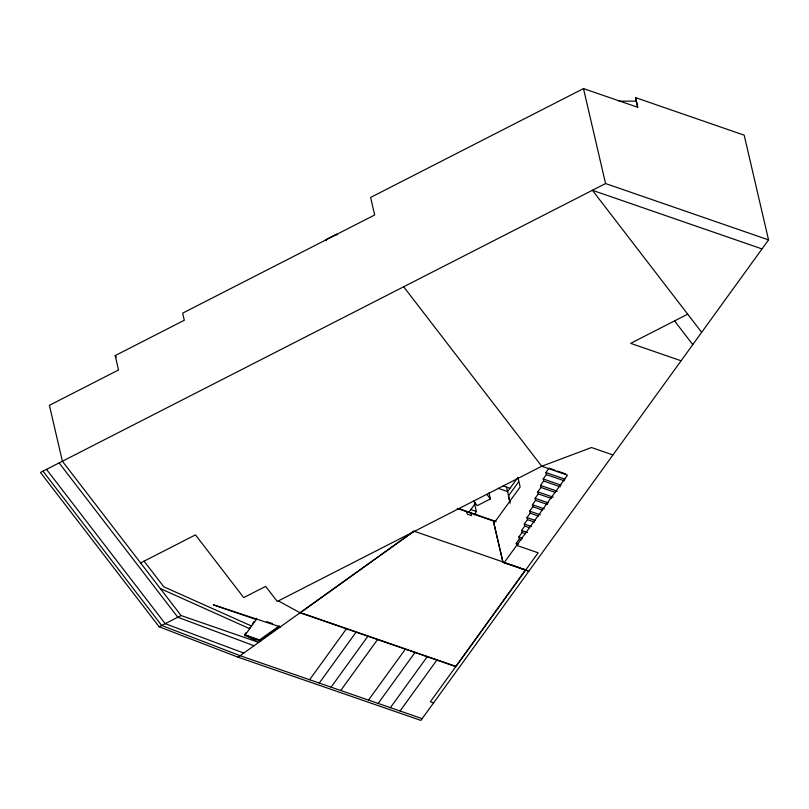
<?xml version="1.0" encoding="UTF-8"?>
<svg xmlns="http://www.w3.org/2000/svg" width="809" height="809" viewBox="0 0 809 809"><rect width="100%" height="100%" fill="white"/><g stroke="black" fill="none" stroke-linecap="round" stroke-linejoin="round"><path stroke-width="1.21" d="M474.529 514.807L476.349 511.49L474.438 503.259M245.976 632.759L244.571 634.721L260.488 640.182L279.216 626.813M252.742 623.385L254.077 621.524M309.604 679.732L346.434 628.815M319.262 683.069L356.091 632.163M331.063 687.154L367.903 636.238M468.967 512.158L475.571 503.026M340.731 690.492L377.56 639.575M518.66 481.78L508.396 495.957L510.095 503.238M494.491 522.472L520.147 487.008L517.922 477.421L507.607 491.589L498.162 488.323M368.499 700.088L405.339 649.182M378.157 703.426L414.997 652.519M433.604 702.849L430.388 701.737L538.137 552.8L516.678 545.387L516.193 543.335L519.368 538.946L518.893 536.903L522.068 532.514L521.593 530.461L524.768 526.072L524.293 524.03L527.468 519.641L526.993 517.588L530.168 513.199L529.693 511.157L532.868 506.768L532.393 504.725L535.568 500.336L535.093 498.283L538.268 493.894L537.783 491.852L540.958 487.463L540.483 485.41L543.658 481.021L543.183 478.979L546.358 474.59L545.883 472.537L549.058 468.148L555.025 470.211M390.393 707.663L427.223 656.746M520.116 567.857L502.986 562.376L493.48 521.512L494.592 521.461L457.216 508.386M503.845 562.67L528.864 571.184L506.252 563.094M504.179 562.649L567.473 475.166L541.717 466.257L403.671 286.78M400.05 711L436.88 660.083M525.648 570.072L521.35 568.585M278.357 600.895L300.159 612.828L455.791 666.626L525.567 569.738M768.55 239.889L420.902 720.404L238.028 657.181L159.13 626.773L40.45 472.466L605.577 183.552L768.55 239.889L744.179 135.174L635.51 97.606L637.684 107.263L583.481 88.596L370.603 197.436L374.678 214.972L182.642 313.144L184.3 320.253L115.171 355.596L118.519 369.986L49.389 405.329L62.394 461.251L181.085 615.548L258.738 642.397L248.656 636.885L248.464 636.056M259.628 639.889L279.338 625.822M300.159 612.828L414.016 531.179L503.238 562.022M238.028 657.181L414.016 531.179M140.604 562.933L195.475 534.88L243.711 597.598L265.655 586.373L277.265 601.461L541.717 466.257L591.49 447.529L612.959 454.951M687.701 314.175L630.646 343.35L681.087 360.784M159.13 626.773L181.085 615.548M488.99 492.853L490.406 498.931L477.239 505.665L473.68 501.044M618.946 101.155L636.268 101.165M524.283 569.293L523.494 569.324M266.737 621.666L272.461 623.557M280.399 626.935L213.293 604.798L256.281 619.552L256.423 618.258L256.615 619.087L244.763 635.55L260.68 641.011L260.488 640.182M762.017 248.919L592.41 190.287L701.666 332.337M557.401 471.04L565.754 473.922M545.883 472.537L564.965 479.14M546.358 474.59L564.247 480.768M543.183 478.979L561.072 485.157M543.658 481.021L560.354 486.796M540.483 485.41L557.179 491.184M540.958 487.463L555.267 492.408M537.783 491.852L553.285 497.211M538.268 493.894L551.384 498.435M502.986 485.885L509.781 488.242M535.093 498.283L548.209 502.824M535.568 500.336L547.491 504.452M532.393 504.725L544.315 508.841M532.868 506.768L542.404 510.064M529.693 511.157L540.422 514.868M530.168 513.199L538.511 516.091M526.993 517.588L535.336 520.48M527.468 519.641L534.628 522.108M524.293 524.03L531.452 526.497M524.768 526.072L529.541 527.721M470.383 509.427L476.349 511.49M458.268 508.457L496.119 521.542M521.593 530.461L527.559 532.524M522.068 532.514L525.648 533.748M518.893 536.903L522.472 538.137M519.368 538.946L521.754 539.775M516.193 543.335L518.579 544.164M300.088 612.494L455.71 666.292M422.177 718.645L240.091 655.705L161.669 625.468L42.988 471.172M254.046 645.744L177.788 617.237L59.108 462.93M243.792 653.065L165.188 623.678L46.497 469.372M160.324 588.568L249.698 628.704L249.506 627.875M674.534 320.91L692.777 344.624M486.846 494.309L490.406 498.931M115.171 355.596L116.354 357.143M144.073 561.153L163.792 586.798L251.589 626.065L251.397 625.236M635.51 97.606L637.775 107.364M583.481 88.596L605.577 183.552M506.565 487.129L509.973 501.792M493.864 523.17L502.986 562.376M470.969 513.139L471.546 515.616L467.248 514.14L466.672 511.652M336.979 235.095L336.746 234.094L325.997 239.595L326.229 240.586"/></g></svg>
